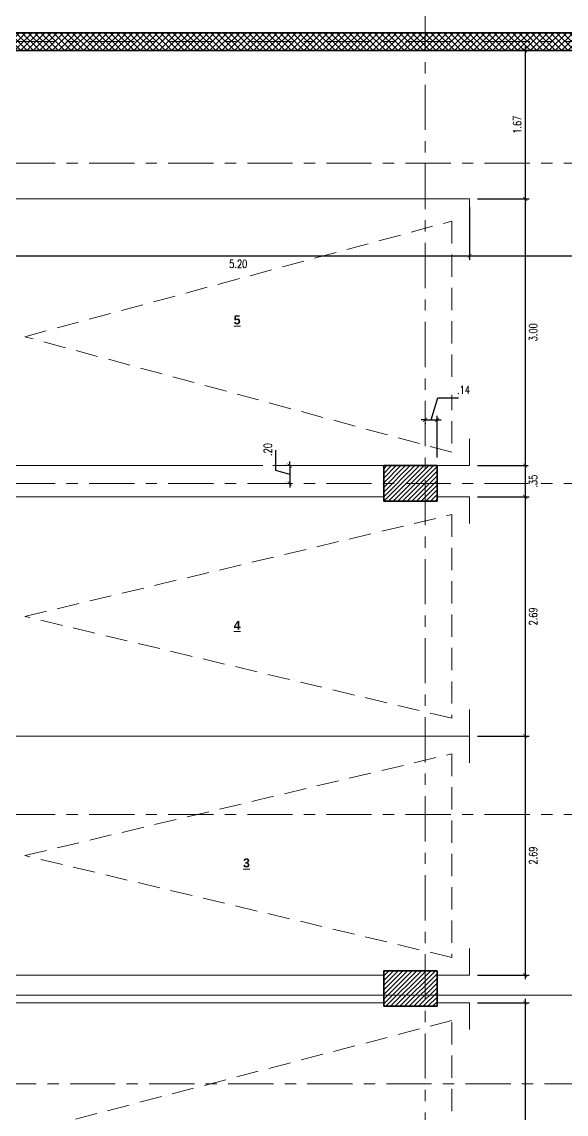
# Model space of a CAD drawing. Header units: millimetres. Extents: x 1130 to 2176, y -195 to 376.
# Drawn here: x 1844.11 to 1850.23, y 348.05 to 360.33 of the extents above; entities that cross this region are included whole.
import ezdxf

# ---------------------------------------------------------------- set-up
doc = ezdxf.new("R2010")
doc.units = ezdxf.units.MM
for name, pattern in [('Grid Line', [0.022225, 0.0127, -0.003175, 0.003175, -0.003175]), ('HIDDEN', [0.375, 0.25, -0.125]), ('HIDDEN2', [0.1875, 0.125, -0.0625])]:
    doc.linetypes.add(name, pattern=pattern)
for name, color, linetype, lineweight in [('_ est-proy', 7, 'Continuous', 9), ('A-FLOR-OVHD', 7, 'HIDDEN2', 9), ('C-PRKG', 70, 'Continuous', 9), ('C-PRKG-IDEN', 70, 'Continuous', 9), ('columnas-corte', 4, 'Continuous', 35), ('columnas-vista', 7, 'Continuous', 9), ('H- PARED', 8, 'Continuous', 50), ('pared-corte', 1, 'Continuous', 35), ('S-GRID', 3, 'Continuous', 9)]:
    doc.layers.add(name, color=color, linetype=linetype, lineweight=lineweight)
doc.layers.add('C-INT', color=3, linetype='Continuous')
doc.styles.add('Arial_B', font='arialbd.ttf', dxfattribs={"height": 0.2})
doc.styles.add('dim', font='romans.shx', dxfattribs={"width": 0.75})
doc.dimstyles.new('50', dxfattribs={"dimscale": 0.5, "dimtxt": 0.18, "dimasz": 0.09, "dimexe": 0.09, "dimexo": 0.18, "dimgap": 0.09, "dimtad": 2, "dimzin": 4, "dimdsep": 46, "dimtxsty": 'dim', "dimblk": 'ARCHTICK', "dimcen": 0.09, "dimdle": 0.09, "dimclrd": 256, "dimclre": 256, "dimclrt": 2, "dimaunit": 1, "dimazin": 1, "dimtfac": 1, "dimtmove": 1, "dimatfit": 0, "dimfxl": 1, "dimtvp": 1.2, "dimtfill": 1, "dimtolj": 1, "dimtzin": 0, "dimarcsym": 0})
pattern_1 = [(45, (1827.905978, 366.37549), (-0.02616295, 0.02616295), [])]

# ---------------------------------------------------------------- blocks, each defined once
blk = doc.blocks.new('G-de aparcamiento - aparcamiento 3_00x6_00-V1-PLANTA SOTANO -3_28')
at = {"layer": 'C-PRKG'}
for p, q in [((0, -0.03), (0, -5.2)), ((2.9197, -0.03), (2.9197, -4.235)), ((2.9197, -4.835), (2.9197, -5.2)), ((0, -5.2), (0.3, -5.2)), ((2.9197, -5.2), (2.6197, -5.2))]:
    blk.add_line(p, q, dxfattribs=at)
blk = doc.blocks.new('G-de aparcamiento - aparcamiento 2_6902x5_2-1974833-PLANTA SOTANO -3_28')
at = {"layer": 'C-PRKG'}
for p, q in [((0, 0), (0, -5.2)), ((2.6902, 0), (2.6902, -4.235)), ((2.6902, -4.835), (2.6902, -5.2)), ((0, -5.2), (0.3, -5.2)), ((2.6902, -5.2), (2.3902, -5.2))]:
    blk.add_line(p, q, dxfattribs=at)
blk = doc.blocks.new('G-de aparcamiento - aparcamiento 3_00x5_20-1974584-PLANTA SOTANO -3_28')
at = {"layer": 'C-PRKG'}
for p, q in [((0, 0), (0, -4.235)), ((3, 0), (3, -5.2)), ((0, -4.835), (0, -5.2)), ((0, -5.2), (0.3, -5.2)), ((3, -5.2), (2.7, -5.2))]:
    blk.add_line(p, q, dxfattribs=at)
blk = doc.blocks.new('G-de aparcamiento - aparcamiento 2_6902x5_2-V3-PLANTA SOTANO -3_28')
at = {"layer": '_ est-proy'}
for p, q in [((0.627, 0), (0.612, 0)), ((1.577, 0), (0.647, 0)), ((1.612, 0), (1.597, 0)), ((2.69, 0), (2.69, -5.2)), ((0, -0.03), (0, -4.235)), ((0, -4.835), (0, -5.2)), ((0, -5.2), (0.3, -5.2)), ((2.69, -5.2), (2.39, -5.2))]:
    blk.add_line(p, q, dxfattribs=at)
blk = doc.blocks.new('_ARCHTICK')
at = {"color": 7, "linetype": 'ByBlock', "const_width": 0.15}
blk.add_lwpolyline([(-0.5, -0.5), (0.5, 0.5)], dxfattribs=at)
blk = doc.blocks.new('*D2062')
at = {"layer": 'C-INT', "lineweight": -2, "transparency": 16777216}
for p, q in [((1846.965, 355.288), (1846.965, 355.516)), ((1847.122, 355.241), (1846.965, 355.288)), ((1847.085, 355.341), (1847.077, 355.341)), ((1847.122, 355.341), (1847.122, 355.386)), ((1847.122, 355.341), (1847.122, 355.141)), ((1847.122, 355.341), (1847.122, 355.141)), ((1847.085, 355.141), (1847.077, 355.141)), ((1847.122, 355.141), (1847.122, 355.096))]:
    blk.add_line(p, q, dxfattribs=at)
at = {"layer": 'Defpoints', "color": 0, "transparency": 16777216}
for p in [(1847.175, 355.341), (1847.122, 355.141), (1847.175, 355.141)]:
    blk.add_point(p, dxfattribs=at)
at = {"layer": 'C-INT', "lineweight": -2, "transparency": 16777216, "xscale": 0.045, "yscale": 0.045, "zscale": 0.045}
for p, rotation in [((1847.122, 355.341), 270), ((1847.122, 355.141), 90)]:
    blk.add_blockref('_ARCHTICK', p, dxfattribs=dict(at, rotation=rotation))
at = {"layer": 'C-INT', "color": 2, "transparency": 16777216, "insert": (1846.875, 355.522), "char_height": 0.09, "width": 0.37819, "attachment_point": 5, "rotation": 90, "style": 'dim', "bg_fill": 3, "box_fill_scale": 1.1, "bg_fill_color": 256, "bg_fill_true_color": 13158600, "bg_fill_transparency": 0}
blk.add_mtext('\\A1;.20', dxfattribs=at)
blk = doc.blocks.new('*D2070')
at = {"layer": 'C-INT', "lineweight": -2, "transparency": 16777216}
for p, q in [((1849.144, 358.251), (1849.144, 357.655)), ((1843.899, 357.7), (1849.189, 357.7)), ((1843.944, 357.663), (1843.944, 357.655))]:
    blk.add_line(p, q, dxfattribs=at)
at = {"layer": 'Defpoints', "color": 0, "transparency": 16777216}
for p in [(1849.144, 358.341), (1843.944, 357.753), (1849.144, 357.7)]:
    blk.add_point(p, dxfattribs=at)
at = {"layer": 'C-INT', "lineweight": -2, "transparency": 16777216, "xscale": 0.045, "yscale": 0.045, "zscale": 0.045, "rotation": 180}
blk.add_blockref('_ARCHTICK', (1843.944, 357.7), dxfattribs=at)
at = {"layer": 'C-INT', "lineweight": -2, "transparency": 16777216, "xscale": 0.045, "yscale": 0.045, "zscale": 0.045}
blk.add_blockref('_ARCHTICK', (1849.144, 357.7), dxfattribs=at)
at = {"layer": 'C-INT', "color": 2, "transparency": 16777216, "insert": (1846.544, 357.61), "char_height": 0.09, "width": 0.37819, "attachment_point": 5, "style": 'dim', "bg_fill": 3, "box_fill_scale": 1.1, "bg_fill_color": 256, "bg_fill_true_color": 13158600, "bg_fill_transparency": 0}
blk.add_mtext('\\A1;5.20', dxfattribs=at)
blk = doc.blocks.new('*D2071')
at = {"layer": 'C-INT', "lineweight": -2, "transparency": 16777216}
for p, q in [((1855.141, 358.701), (1855.141, 357.655)), ((1849.144, 358.251), (1849.144, 357.655)), ((1849.099, 357.7), (1855.186, 357.7))]:
    blk.add_line(p, q, dxfattribs=at)
at = {"layer": 'Defpoints', "color": 0, "transparency": 16777216}
for p in [(1855.141, 358.791), (1849.144, 358.341), (1855.141, 357.7)]:
    blk.add_point(p, dxfattribs=at)
at = {"layer": 'C-INT', "lineweight": -2, "transparency": 16777216, "xscale": 0.045, "yscale": 0.045, "zscale": 0.045, "rotation": 180}
blk.add_blockref('_ARCHTICK', (1849.144, 357.7), dxfattribs=at)
at = {"layer": 'C-INT', "lineweight": -2, "transparency": 16777216, "xscale": 0.045, "yscale": 0.045, "zscale": 0.045}
blk.add_blockref('_ARCHTICK', (1855.141, 357.7), dxfattribs=at)
at = {"layer": 'C-INT', "color": 2, "transparency": 16777216, "insert": (1852.143, 357.61), "char_height": 0.09, "width": 0.37819, "attachment_point": 5, "style": 'dim', "bg_fill": 3, "box_fill_scale": 1.1, "bg_fill_color": 256, "bg_fill_true_color": 13158600, "bg_fill_transparency": 0}
blk.add_mtext('\\A1;6.00', dxfattribs=at)
blk = doc.blocks.new('*D2073')
at = {"layer": 'C-INT', "lineweight": -2, "transparency": 16777216}
for p, q in [((1849.732, 360.01), (1849.724, 360.01)), ((1849.769, 360.055), (1849.769, 358.296)), ((1849.234, 358.341), (1849.814, 358.341))]:
    blk.add_line(p, q, dxfattribs=at)
at = {"layer": 'Defpoints', "color": 0, "transparency": 16777216}
for p in [(1849.822, 360.01), (1849.144, 358.341), (1849.769, 358.341)]:
    blk.add_point(p, dxfattribs=at)
at = {"layer": 'C-INT', "lineweight": -2, "transparency": 16777216, "xscale": 0.045, "yscale": 0.045, "zscale": 0.045}
for p, rotation in [((1849.769, 360.01), 90), ((1849.769, 358.341), 270)]:
    blk.add_blockref('_ARCHTICK', p, dxfattribs=dict(at, rotation=rotation))
at = {"layer": 'C-INT', "color": 2, "transparency": 16777216, "insert": (1849.679, 359.175), "char_height": 0.09, "width": 0.37819, "attachment_point": 5, "rotation": 90, "style": 'dim', "bg_fill": 3, "box_fill_scale": 1.1, "bg_fill_color": 256, "bg_fill_true_color": 13158600, "bg_fill_transparency": 0}
blk.add_mtext('\\A1;1.67', dxfattribs=at)
blk = doc.blocks.new('*D2074')
at = {"layer": 'C-INT', "lineweight": -2, "transparency": 16777216}
for p, q in [((1849.769, 358.386), (1849.769, 355.296)), ((1849.234, 358.341), (1849.814, 358.341)), ((1849.234, 355.341), (1849.814, 355.341))]:
    blk.add_line(p, q, dxfattribs=at)
at = {"layer": 'Defpoints', "color": 0, "transparency": 16777216}
for p in [(1849.144, 358.341), (1849.144, 355.341), (1849.769, 355.341)]:
    blk.add_point(p, dxfattribs=at)
at = {"layer": 'C-INT', "lineweight": -2, "transparency": 16777216, "xscale": 0.045, "yscale": 0.045, "zscale": 0.045}
for p, rotation in [((1849.769, 358.341), 90), ((1849.769, 355.341), 270)]:
    blk.add_blockref('_ARCHTICK', p, dxfattribs=dict(at, rotation=rotation))
at = {"layer": 'C-INT', "color": 2, "transparency": 16777216, "insert": (1849.859, 356.841), "char_height": 0.09, "width": 0.37819, "attachment_point": 5, "rotation": 90, "style": 'dim', "bg_fill": 3, "box_fill_scale": 1.1, "bg_fill_color": 256, "bg_fill_true_color": 13158600, "bg_fill_transparency": 0}
blk.add_mtext('\\A1;3.00', dxfattribs=at)
blk = doc.blocks.new('*D2075')
at = {"layer": 'C-INT', "lineweight": -2, "transparency": 16777216}
for p, q in [((1849.234, 355.341), (1849.814, 355.341)), ((1849.769, 355.386), (1849.769, 354.945)), ((1849.234, 354.99), (1849.814, 354.99))]:
    blk.add_line(p, q, dxfattribs=at)
at = {"layer": 'Defpoints', "color": 0, "transparency": 16777216}
for p in [(1849.144, 355.341), (1849.144, 354.99)]:
    blk.add_point(p, dxfattribs=at)
at = {"layer": 'C-INT', "lineweight": -2, "transparency": 16777216, "xscale": 0.045, "yscale": 0.045, "zscale": 0.045}
for p, rotation in [((1849.769, 355.341), 90), ((1849.769, 354.99), 270)]:
    blk.add_blockref('_ARCHTICK', p, dxfattribs=dict(at, rotation=rotation))
at = {"layer": 'C-INT', "color": 2, "transparency": 16777216, "insert": (1849.859, 355.166), "char_height": 0.09, "width": 0.37819, "attachment_point": 5, "rotation": 90, "style": 'dim', "bg_fill": 3, "box_fill_scale": 1.1, "bg_fill_color": 256, "bg_fill_true_color": 13158600, "bg_fill_transparency": 0}
blk.add_mtext('\\A1;.35', dxfattribs=at)
at = {"layer": 'Defpoints', "color": 0, "transparency": 16777216}
blk.add_point((1849.769, 354.99), dxfattribs=at)
blk = doc.blocks.new('*D2076')
at = {"layer": 'C-INT', "lineweight": -2, "transparency": 16777216}
for p, q in [((1849.769, 355.035), (1849.769, 352.255)), ((1849.234, 354.99), (1849.814, 354.99)), ((1849.234, 352.3), (1849.814, 352.3))]:
    blk.add_line(p, q, dxfattribs=at)
at = {"layer": 'Defpoints', "color": 0, "transparency": 16777216}
for p in [(1849.144, 354.99), (1849.144, 352.3), (1849.769, 352.3)]:
    blk.add_point(p, dxfattribs=at)
at = {"layer": 'C-INT', "lineweight": -2, "transparency": 16777216, "xscale": 0.045, "yscale": 0.045, "zscale": 0.045}
for p, rotation in [((1849.769, 354.99), 90), ((1849.769, 352.3), 270)]:
    blk.add_blockref('_ARCHTICK', p, dxfattribs=dict(at, rotation=rotation))
at = {"layer": 'C-INT', "color": 2, "transparency": 16777216, "insert": (1849.859, 353.645), "char_height": 0.09, "width": 0.37819, "attachment_point": 5, "rotation": 90, "style": 'dim', "bg_fill": 3, "box_fill_scale": 1.1, "bg_fill_color": 256, "bg_fill_true_color": 13158600, "bg_fill_transparency": 0}
blk.add_mtext('\\A1;2.69', dxfattribs=at)
blk = doc.blocks.new('*D2077')
at = {"layer": 'C-INT', "lineweight": -2, "transparency": 16777216}
for p, q in [((1849.769, 352.345), (1849.769, 349.565)), ((1849.234, 352.3), (1849.814, 352.3)), ((1849.234, 349.61), (1849.814, 349.61))]:
    blk.add_line(p, q, dxfattribs=at)
at = {"layer": 'Defpoints', "color": 0, "transparency": 16777216}
for p in [(1849.144, 352.3), (1849.144, 349.61), (1849.769, 349.61)]:
    blk.add_point(p, dxfattribs=at)
at = {"layer": 'C-INT', "lineweight": -2, "transparency": 16777216, "xscale": 0.045, "yscale": 0.045, "zscale": 0.045}
for p, rotation in [((1849.769, 352.3), 90), ((1849.769, 349.61), 270)]:
    blk.add_blockref('_ARCHTICK', p, dxfattribs=dict(at, rotation=rotation))
at = {"layer": 'C-INT', "color": 2, "transparency": 16777216, "insert": (1849.859, 350.955), "char_height": 0.09, "width": 0.37819, "attachment_point": 5, "rotation": 90, "style": 'dim', "bg_fill": 3, "box_fill_scale": 1.1, "bg_fill_color": 256, "bg_fill_true_color": 13158600, "bg_fill_transparency": 0}
blk.add_mtext('\\A1;2.69', dxfattribs=at)
blk = doc.blocks.new('*D2078')
at = {"layer": 'C-INT', "lineweight": -2, "transparency": 16777216}
for p, q in [((1849.234, 349.301), (1849.814, 349.301)), ((1849.769, 349.346), (1849.769, 346.336)), ((1849.234, 346.381), (1849.814, 346.381))]:
    blk.add_line(p, q, dxfattribs=at)
at = {"layer": 'Defpoints', "color": 0, "transparency": 16777216}
for p in [(1849.144, 349.301), (1849.144, 346.381), (1849.769, 346.381)]:
    blk.add_point(p, dxfattribs=at)
at = {"layer": 'C-INT', "lineweight": -2, "transparency": 16777216, "xscale": 0.045, "yscale": 0.045, "zscale": 0.045}
for p, rotation in [((1849.769, 349.301), 90), ((1849.769, 346.381), 270)]:
    blk.add_blockref('_ARCHTICK', p, dxfattribs=dict(at, rotation=rotation))
at = {"layer": 'C-INT', "color": 2, "transparency": 16777216, "insert": (1849.859, 347.841), "char_height": 0.09, "width": 0.37819, "attachment_point": 5, "rotation": 90, "style": 'dim', "bg_fill": 3, "box_fill_scale": 1.1, "bg_fill_color": 256, "bg_fill_true_color": 13158600, "bg_fill_transparency": 0}
blk.add_mtext('\\A1;2.92', dxfattribs=at)
blk = doc.blocks.new('*D2090')
at = {"layer": 'C-INT', "lineweight": -2, "transparency": 16777216}
for p, q in [((1848.712, 355.855), (1848.786, 356.103)), ((1848.786, 356.103), (1849.018, 356.103)), ((1848.779, 355.431), (1848.779, 355.9)), ((1848.644, 355.855), (1848.599, 355.855)), ((1848.644, 355.855), (1848.779, 355.855)), ((1848.644, 355.855), (1848.779, 355.855)), ((1848.644, 355.818), (1848.644, 355.81)), ((1848.779, 355.855), (1848.824, 355.855))]:
    blk.add_line(p, q, dxfattribs=at)
at = {"layer": 'Defpoints', "color": 0, "transparency": 16777216}
for p in [(1848.644, 355.908), (1848.779, 355.855), (1848.779, 355.341)]:
    blk.add_point(p, dxfattribs=at)
at = {"layer": 'C-INT', "lineweight": -2, "transparency": 16777216, "xscale": 0.045, "yscale": 0.045, "zscale": 0.045}
blk.add_blockref('_ARCHTICK', (1848.644, 355.855), dxfattribs=at)
at = {"layer": 'C-INT', "lineweight": -2, "transparency": 16777216, "xscale": 0.045, "yscale": 0.045, "zscale": 0.045, "rotation": 180}
blk.add_blockref('_ARCHTICK', (1848.779, 355.855), dxfattribs=at)
at = {"layer": 'C-INT', "color": 2, "transparency": 16777216, "insert": (1849.075, 356.193), "char_height": 0.09, "width": 0.48665, "attachment_point": 5, "style": 'dim', "bg_fill": 3, "box_fill_scale": 1.1, "bg_fill_color": 256, "bg_fill_true_color": 13158600, "bg_fill_transparency": 0}
blk.add_mtext('\\A1;.14', dxfattribs=at)

msp = doc.modelspace()

# ---------------------------------------------------------------- hatches: boundary and pattern name
at = {"layer": 'columnas-vista'}
h = msp.add_hatch(dxfattribs=at)
h.set_pattern_fill('FP_3', color=256, style=0, pattern_type=2)
h.set_pattern_definition(pattern_1)
h.paths.add_polyline_path([(1848.779, 354.941), (1848.779, 355.341), (1848.179, 355.341), (1848.179, 354.941)])
h = msp.add_hatch(dxfattribs=at)
h.set_pattern_fill('FP_3', color=256, style=0, pattern_type=2)
h.set_pattern_definition(pattern_1)
h.paths.add_polyline_path([(1848.179, 349.26), (1848.779, 349.26), (1848.779, 349.66), (1848.179, 349.66), (1848.179, 349.325)])
at = {"layer": 'H- PARED', "lineweight": 18}
h = msp.add_hatch(dxfattribs=at)
h.set_pattern_fill('FP_1', color=256, style=0, pattern_type=2)
h.set_pattern_definition([(45, (1827.90598, 366.37549), (-0.03535534, 0.03535534), []), (135, (1827.90598, 366.37549), (-0.03535534, -0.03535534), [])])
h.paths.add_polyline_path([(1853.901, 360.01), (1853.901, 360.21), (1837.914, 360.21), (1837.914, 360.01), (1852.151, 360.01)])

# ---------------------------------------------------------------- linework, layer by layer
at = {"layer": 'A-FLOR-OVHD', "linetype": 'HIDDEN'}
for p, q in [((1844.144, 356.791), (1848.944, 358.091)), ((1848.944, 358.091), (1848.944, 355.491)), ((1848.944, 355.491), (1844.144, 356.791)), ((1844.144, 353.645), (1848.944, 354.79)), ((1848.944, 354.79), (1848.944, 352.5)), ((1848.944, 352.5), (1844.144, 353.645)), ((1844.144, 350.955), (1848.944, 352.1)), ((1848.944, 352.1), (1848.944, 349.81)), ((1848.944, 349.81), (1844.144, 350.955)), ((1848.944, 349.101), (1844.144, 347.841)), ((1848.944, 346.581), (1848.944, 349.101))]:
    msp.add_line(p, q, dxfattribs=at)
at = {"layer": 'columnas-corte'}
for p, q in [((1848.779, 355.341), (1848.179, 355.341)), ((1848.179, 355.341), (1848.179, 354.941)), ((1848.779, 354.941), (1848.779, 355.341)), ((1848.179, 354.941), (1848.779, 354.941)), ((1848.779, 349.66), (1848.179, 349.66)), ((1848.179, 349.66), (1848.179, 349.26)), ((1848.779, 349.26), (1848.779, 349.66)), ((1848.179, 349.26), (1848.779, 349.26))]:
    msp.add_line(p, q, dxfattribs=at)
at = {"layer": 'H- PARED', "lineweight": 18}
msp.add_line((1835.069, 349.385), (1862.421, 349.385), dxfattribs=at)
at = {"layer": 'pared-corte'}
for p, q in [((1853.701, 360.21), (1837.914, 360.21)), ((1838.064, 360.01), (1853.904, 360.01))]:
    msp.add_line(p, q, dxfattribs=at)
at = {"layer": 'S-GRID', "linetype": 'Grid Line', "ltscale": 40}
for p, q in [((1848.644, 341.336), (1848.644, 366.59)), ((1835.089, 360.11), (1862.421, 360.11)), ((1835.089, 358.741), (1862.421, 358.741)), ((1835.089, 351.417), (1862.421, 351.417)), ((1834.874, 348.387), (1862.125, 348.387))]:
    msp.add_line(p, q, dxfattribs=at)

# ---------------------------------------------------------------- block references
at = {"layer": '_ est-proy', "rotation": 90.00000000000011}
for name, p in [('G-de aparcamiento - aparcamiento 3_00x5_20-1974584-PLANTA SOTANO -3_28', (1843.944, 355.341)), ('G-de aparcamiento - aparcamiento 2_6902x5_2-1974833-PLANTA SOTANO -3_28', (1843.944, 352.3)), ('G-de aparcamiento - aparcamiento 2_6902x5_2-V3-PLANTA SOTANO -3_28', (1843.944, 349.61)), ('G-de aparcamiento - aparcamiento 3_00x6_00-V1-PLANTA SOTANO -3_28', (1843.944, 346.381))]:
    msp.add_blockref(name, p, dxfattribs=at)

# ---------------------------------------------------------------- texts
at = {"layer": 'C-PRKG-IDEN', "char_height": 0.1, "width": 0.0962, "attachment_point": 1, "style": 'Arial_B'}
for s, insert in [('\\L\\fArial|b1|i0|c0|p34|;\\L5', (1846.492, 357.03)), ('\\L\\fArial|b1|i0|c0|p34|;\\L4', (1846.492, 353.595)), ('\\L\\fArial|b1|i0|c0|p34|;\\L3', (1846.597, 350.923))]:
    msp.add_mtext(s, dxfattribs=dict(at, insert=insert))

# ---------------------------------------------------------------- next in the draw order: dimensions: what is measured, and where the dimension line sits
at = {"layer": 'C-INT'}
for base, p1, p2, picture, middle in [((1849.144, 357.7), (1843.944, 357.753), (1849.144, 358.341), '*D2070', (1846.544, 357.61)), ((1848.779426735, 355.85515399), (1848.644426735, 355.908186998), (1848.779426735, 355.340514446), '*D2090', (1848.831176735, 356.19265399))]:
    dim = msp.add_linear_dim(base=base, p1=p1, p2=p2, dimstyle='50', dxfattribs=at)
    dim.commit()
    dim.dimension.update_dxf_attribs({"geometry": picture, "text_midpoint": middle})
for base, p1, p2, picture, middle in [((1847.122, 355.141), (1847.175, 355.341), (1847.175, 355.141), '*D2062', (1846.875, 355.333)), ((1849.769, 346.381), (1849.144, 349.301), (1849.144, 346.381), '*D2078', (1849.859, 347.841))]:
    dim = msp.add_linear_dim(base=base, p1=p1, p2=p2, angle=90, dimstyle='50', dxfattribs=at)
    dim.commit()
    dim.dimension.update_dxf_attribs({"geometry": picture, "text_midpoint": middle})

# ---------------------------------------------------------------- next in the draw order: linework, layer by layer
at = {"layer": 'S-GRID', "linetype": 'Grid Line', "ltscale": 40}
msp.add_line((1835.089, 355.141), (1862.421, 355.141), dxfattribs=at)

# ---------------------------------------------------------------- next in the draw order: dimensions: what is measured, and where the dimension line sits
at = {"layer": 'C-INT'}
dim = msp.add_linear_dim(base=(1855.141, 357.7), p1=(1849.144, 358.341), p2=(1855.141, 358.791), dimstyle='50', dxfattribs=at)
dim.commit()
dim.dimension.update_dxf_attribs({"geometry": '*D2071', "text_midpoint": (1852.143, 357.61)})

# ---------------------------------------------------------------- next in the draw order: dimensions: what is measured, and where the dimension line sits
dim = msp.add_linear_dim(base=(1849.769, 358.341), p1=(1849.822, 360.01), p2=(1849.144, 358.341), angle=90, dimstyle='50', dxfattribs=at)
dim.commit()
dim.dimension.update_dxf_attribs({"geometry": '*D2073', "text_midpoint": (1849.679, 359.175)})

# ---------------------------------------------------------------- next in the draw order: dimensions: what is measured, and where the dimension line sits
dim = msp.add_linear_dim(base=(1849.769, 355.341), p1=(1849.144, 358.341), p2=(1849.144, 355.341), angle=90, dimstyle='50', dxfattribs=at)
dim.commit()
dim.dimension.update_dxf_attribs({"geometry": '*D2074', "text_midpoint": (1849.859, 356.841)})

# ---------------------------------------------------------------- next in the draw order: dimensions: what is measured, and where the dimension line sits
dim = msp.add_linear_dim(base=(1849.769, 354.99), p1=(1849.144, 355.341), p2=(1849.144, 354.99), angle=90, dimstyle='50', dxfattribs=at)
dim.commit()
dim.dimension.update_dxf_attribs({"geometry": '*D2075', "text_midpoint": (1849.859, 355.166)})

# ---------------------------------------------------------------- next in the draw order: dimensions: what is measured, and where the dimension line sits
dim = msp.add_linear_dim(base=(1849.769, 352.3), p1=(1849.144, 354.99), p2=(1849.144, 352.3), angle=90, dimstyle='50', dxfattribs=at)
dim.commit()
dim.dimension.update_dxf_attribs({"geometry": '*D2076', "text_midpoint": (1849.859, 353.645)})

# ---------------------------------------------------------------- next in the draw order: dimensions: what is measured, and where the dimension line sits
dim = msp.add_linear_dim(base=(1849.769, 349.61), p1=(1849.144, 352.3), p2=(1849.144, 349.61), angle=90, dimstyle='50', dxfattribs=at)
dim.commit()
dim.dimension.update_dxf_attribs({"geometry": '*D2077', "text_midpoint": (1849.859, 350.955)})

doc.saveas('drawing.dxf')
